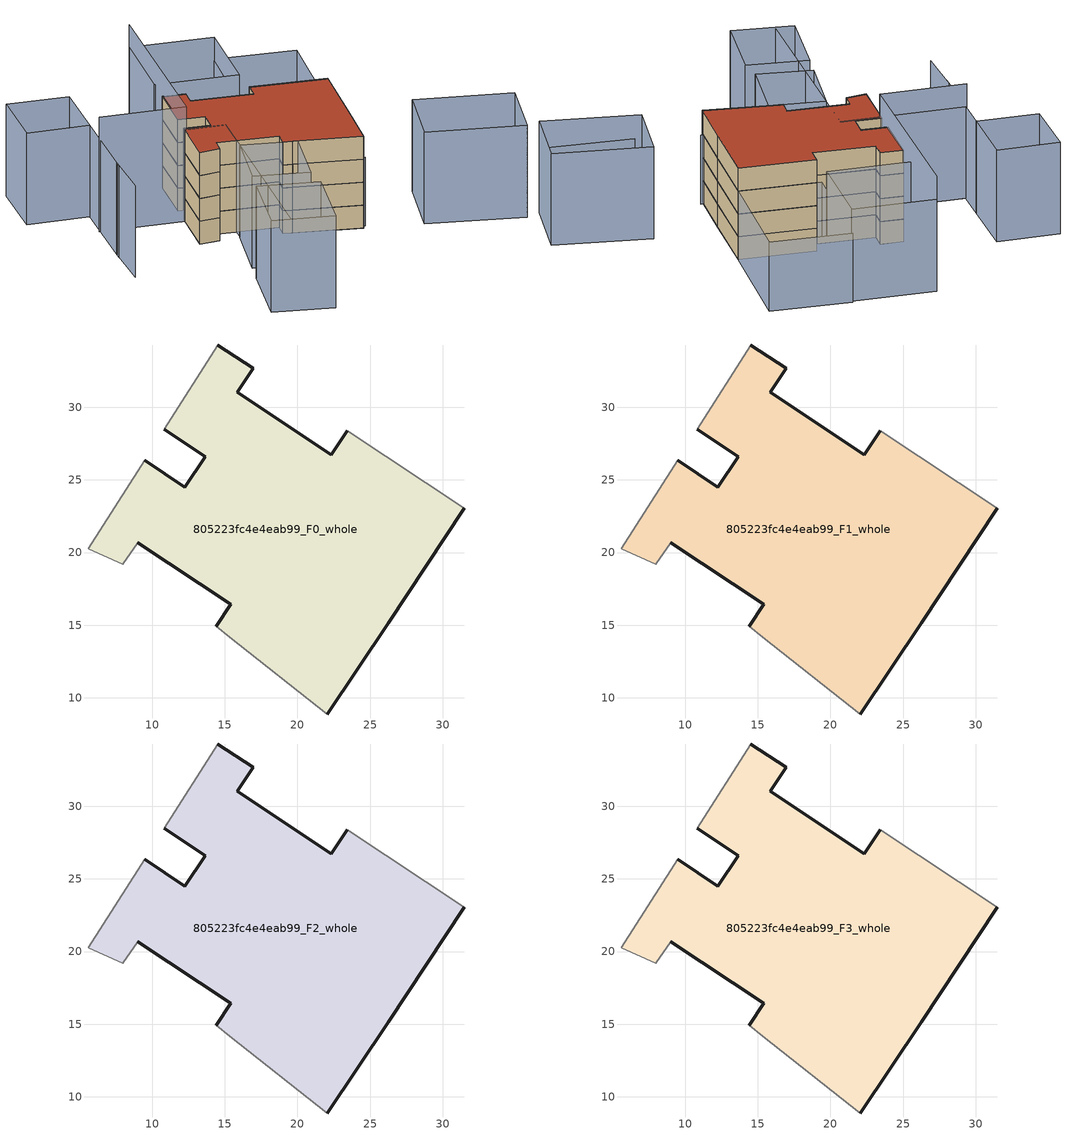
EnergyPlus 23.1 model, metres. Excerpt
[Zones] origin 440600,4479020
805223fc4e4eab99_F0_whole
 floor ground (EU_floor_Construction): 26.23,15.13 31.46,23.04 23.42,28.38 22.34,26.72 15.85,31.03 16.95,32.69 14.51,34.28 10.83,28.47 13.64,26.61 12.24,24.5 9.48,26.34 9.25,25.98 5.62,20.27 7.99,19.2 9.03,20.68 15.42,16.44 14.41,14.93 15.35,14.18 22.07,8.89 z0
 wall outside (EU_wall_Construction): 14.41,14.93 15.42,16.44 9.03,20.68 / 9.48,26.34 12.24,24.5 13.64,26.61 10.83,28.47 / 14.51,34.28 16.95,32.69 15.85,31.03 22.34,26.72 23.42,28.38 / 31.46,23.04 26.23,15.13 22.07,8.89 z0:3
 wall adiabatic (EU_wall_Construction): 9.03,20.68 7.99,19.2 5.62,20.27 9.25,25.98 9.48,26.34 / 10.83,28.47 14.51,34.28 / 23.42,28.38 31.46,23.04 / 22.07,8.89 15.35,14.18 14.41,14.93 z0:3
805223fc4e4eab99_F1_whole
 floor to 805223fc4e4eab99_F0_whole (EU_floor_Construction): 26.23,15.13 31.46,23.04 23.42,28.38 22.34,26.72 15.85,31.03 16.95,32.69 14.51,34.28 10.83,28.47 13.64,26.61 12.24,24.5 9.48,26.34 9.25,25.98 5.62,20.27 7.99,19.2 9.02,20.68 15.42,16.44 14.41,14.93 15.35,14.18 22.06,8.89 z3
 wall outside (EU_wall_Construction): 14.41,14.93 15.42,16.44 9.03,20.68 / 9.48,26.34 12.24,24.5 13.64,26.61 10.83,28.47 / 14.51,34.28 16.95,32.69 15.85,31.03 22.34,26.72 23.42,28.38 / 31.46,23.04 26.23,15.13 22.07,8.89 z3:6
 wall adiabatic (EU_wall_Construction): 9.03,20.68 7.99,19.2 5.62,20.27 9.25,25.98 9.48,26.34 / 10.83,28.47 14.51,34.28 / 23.42,28.38 31.46,23.04 / 22.07,8.89 15.35,14.18 14.41,14.93 z3:6
805223fc4e4eab99_F2_whole
 floor to 805223fc4e4eab99_F1_whole (EU_floor_Construction): 26.23,15.13 31.46,23.04 23.42,28.38 22.34,26.72 15.85,31.03 16.95,32.69 14.51,34.28 10.83,28.47 13.64,26.61 12.24,24.5 9.48,26.34 9.25,25.98 5.62,20.27 7.99,19.2 9.02,20.68 15.42,16.44 14.41,14.93 15.35,14.18 22.06,8.89 z6
 wall outside (EU_wall_Construction): 14.41,14.93 15.42,16.44 9.03,20.68 / 9.48,26.34 12.24,24.5 13.64,26.61 10.83,28.47 / 14.51,34.28 16.95,32.69 15.85,31.03 22.34,26.72 23.42,28.38 / 31.46,23.04 26.23,15.13 22.07,8.89 z6:9
 wall adiabatic (EU_wall_Construction): 9.03,20.68 7.99,19.2 5.62,20.27 9.25,25.98 9.48,26.34 / 10.83,28.47 14.51,34.28 / 23.42,28.38 31.46,23.04 / 22.07,8.89 15.35,14.18 14.41,14.93 z6:9
805223fc4e4eab99_F3_whole
 floor to 805223fc4e4eab99_F2_whole (EU_floor_Construction): 26.23,15.13 31.46,23.04 23.42,28.38 22.34,26.72 15.85,31.03 16.95,32.69 14.51,34.28 10.83,28.47 13.64,26.61 12.24,24.5 9.48,26.34 9.25,25.98 5.62,20.27 7.99,19.2 9.02,20.68 15.42,16.44 14.41,14.93 15.35,14.18 22.06,8.89 z9
 wall outside (EU_wall_Construction): 14.41,14.93 15.42,16.44 9.03,20.68 / 9.48,26.34 12.24,24.5 13.64,26.61 10.83,28.47 / 14.51,34.28 16.95,32.69 15.85,31.03 22.34,26.72 23.42,28.38 / 31.46,23.04 26.23,15.13 22.07,8.89 z9:12
 wall adiabatic (EU_wall_Construction): 9.03,20.68 7.99,19.2 5.62,20.27 9.25,25.98 9.48,26.34 / 10.83,28.47 14.51,34.28 / 23.42,28.38 31.46,23.04 / 22.07,8.89 15.35,14.18 14.41,14.93 z9:12
 roof outside (EU_roof_Construction): 23.42,28.38 31.46,23.04 26.23,15.13 22.07,8.89 15.35,14.18 14.41,14.93 15.42,16.44 9.03,20.68 7.99,19.2 5.62,20.27 9.25,25.98 9.48,26.34 12.24,24.5 13.64,26.61 10.83,28.47 14.51,34.28 16.95,32.69 15.85,31.03 22.34,26.72 z12
shading: 28.65,3.99 38.06,-2.44 / 15.35,14.18 22.63,9.17 / 39.79,35.5 31.45,23.01 / 31.45,23.01 22.92,28.71 / 22.92,28.71 31.26,41.2 / 31.26,41.2 39.79,35.5 z0:9; 0.4,31.49 13.55,23.3 / 13.55,23.3 -1.05,-0.15 / -3.14,25.72 -6.51,19.71 / -3.09,1.05 2.98,8.86 / 2.98,8.86 9.11,4.1 / 9.11,4.1 3.04,-3.71 / 3.04,-3.71 -3.09,1.05 / 33.68,11.55 43.25,3.74 / 43.25,3.74 37.36,-3.47 / 37.36,-3.47 27.79,4.34 / 27.79,4.34 33.68,11.55 / 10.26,6.78 4.76,11.1 / 4.76,11.1 10.31,18.16 / 10.31,18.16 15.81,13.83 / 15.81,13.83 10.26,6.78 / 2.68,35.21 -3.59,24.96 / 16.31,37.13 22.29,46.56 / 22.29,46.56 31.15,40.94 / 31.15,40.94 25.18,31.51 / 25.18,31.51 16.31,37.13 / 7.12,42.48 2.68,35.21 / 2.68,35.21 -4.03,39.31 / -4.03,39.31 0.41,46.57 / 0.41,46.57 7.12,42.48 z0:12; 22.23,46.47 9.44,25.86 / 9.44,25.86 0.27,31.55 z0:15
[Building]
EU S2 Campaign: North Axis=0; Terrain=City; Solar Distribution=FullExterior
[Site:Location]
Madrid: Latitude=40.5; Longitude=-3.5; Time Zone=1; Elevation=609
[SizingPeriod:WeatherFileDays]
AnnualSizingPeriod: Begin Month=1; Begin Day of Month=1; End Month=12; End Day of Month=31; Day of Week for Start Day=Monday; Use Weather File Daylight Saving Period=No; Use Weather File Rain and Snow Indicators=No
[MATERIAL]
EU_InternalMass_Material: Roughness=MediumRough; Thickness=0.1; Conductivity=1; Density=1800; Specific Heat=900; Thermal Absorptance=0.9; Solar Absorptance=0.7; Visible Absorptance=0.7
[MATERIAL:NOMASS] Roughness=MediumRough; Thermal Absorptance=0.9; Solar Absorptance=0.7; Visible Absorptance=0.7
Name | Thermal Resistance
EU_wall_NoMass | 0.419739
EU_roof_NoMass | 0.352165
EU_floor_NoMass | 0.608284
[CONSTRUCTION]
EU_wall_Construction: EU_wall_NoMass
EU_roof_Construction: EU_roof_NoMass
EU_floor_Construction: EU_floor_NoMass
EU_InternalMass_Construction: EU_InternalMass_Material
[ZONE] Type=1; Multiplier=1; Ceiling Height=autocalculate; Floor Area=autocalculate; Part of Total Floor Area=Yes
Name | Volume
805223fc4e4eab99_F0_whole | 879.753
805223fc4e4eab99_F1_whole; 805223fc4e4eab99_F2_whole; 805223fc4e4eab99_F3_whole | 879.754
[INTERNALMASS] Construction=EU_InternalMass_Construction; Surface Area=283.672
Name | Zone or ZoneList
805223fc4e4eab99_F0_whole_EU_InternalMass | 805223fc4e4eab99_F0_whole
805223fc4e4eab99_F1_whole_EU_InternalMass | 805223fc4e4eab99_F1_whole
805223fc4e4eab99_F2_whole_EU_InternalMass | 805223fc4e4eab99_F2_whole
805223fc4e4eab99_F3_whole_EU_InternalMass | 805223fc4e4eab99_F3_whole
[OTHEREQUIPMENT] Fuel Type=Electricity; Design Level Calculation Method=Watts/Area; Power per Zone Floor Area=1; Fraction Latent=0; Fraction Radiant=0; Fraction Lost=0; Carbon Dioxide Generation Rate=0; EndUse Subcategory=EU_Step8_InternalGains
Name | Zone or ZoneList or Space or SpaceList | Schedule
EU_Step8_InternalGain_805223fc4e4eab99_F0_whole_f000 | 805223fc4e4eab99_F0_whole | EU_Step8_GainSchedule_805223fc4e4eab99_F0_whole_f000
EU_Step8_InternalGain_805223fc4e4eab99_F1_whole_f000 | 805223fc4e4eab99_F1_whole | EU_Step8_GainSchedule_805223fc4e4eab99_F1_whole_f000
EU_Step8_InternalGain_805223fc4e4eab99_F2_whole_f000 | 805223fc4e4eab99_F2_whole | EU_Step8_GainSchedule_805223fc4e4eab99_F2_whole_f000
EU_Step8_InternalGain_805223fc4e4eab99_F3_whole_f000 | 805223fc4e4eab99_F3_whole | EU_Step8_GainSchedule_805223fc4e4eab99_F3_whole_f000
[ZONEVENTILATION:DESIGNFLOWRATE] Schedule=EU_AlwaysOn; Design Flow Rate Calculation Method=AirChanges/Hour; Air Changes per Hour=0.703302; Ventilation Type=Natural; Fan Pressure Rise=0; Fan Total Efficiency=1; Constant Term Coefficient=1; Temperature Term Coefficient=0; Velocity Term Coefficient=0; Velocity Squared Term Coefficient=0; Minimum Indoor Temperature=-100; Maximum Indoor Temperature=100; Delta Temperature=-100; Minimum Outdoor Temperature=-100; Maximum Outdoor Temperature=100; Maximum Wind Speed=40
Name | Zone or ZoneList or Space or SpaceList
EU_ConstantAir_805223fc4e4eab99_F0_whole | 805223fc4e4eab99_F0_whole
EU_ConstantAir_805223fc4e4eab99_F1_whole | 805223fc4e4eab99_F1_whole
EU_ConstantAir_805223fc4e4eab99_F2_whole | 805223fc4e4eab99_F2_whole
EU_ConstantAir_805223fc4e4eab99_F3_whole | 805223fc4e4eab99_F3_whole
[HVACTEMPLATE:THERMOSTAT] Constant Heating Setpoint=20; Constant Cooling Setpoint=50
EU_HeatOnly_805223fc4e4eab99_F0_whole; EU_HeatOnly_805223fc4e4eab99_F1_whole; EU_HeatOnly_805223fc4e4eab99_F2_whole; EU_HeatOnly_805223fc4e4eab99_F3_whole
[HVACTEMPLATE:ZONE:IDEALLOADSAIRSYSTEM] System Availability Schedule=EU_AlwaysOn; Maximum Heating Supply Air Temperature=50; Minimum Cooling Supply Air Temperature=13; Maximum Heating Supply Air Humidity Ratio=0.0156; Minimum Cooling Supply Air Humidity Ratio=0.0077; Heating Limit=NoLimit; Cooling Limit=NoLimit; Heating Availability Schedule=EU_AlwaysOn; Cooling Availability Schedule=EU_CoolingOff; Dehumidification Control Type=ConstantSensibleHeatRatio; Cooling Sensible Heat Ratio=0.7; Dehumidification Setpoint=60; Humidification Control Type=None; Humidification Setpoint=30; Outdoor Air Method=None; Outdoor Air Flow Rate per Person=0.00944; Outdoor Air Flow Rate per Zone Floor Area=0; Outdoor Air Flow Rate per Zone=0; Demand Controlled Ventilation Type=None; Outdoor Air Economizer Type=NoEconomizer; Heat Recovery Type=None; Sensible Heat Recovery Effectiveness=0.7; Latent Heat Recovery Effectiveness=0.65
Name | Template Thermostat
805223fc4e4eab99_F0_whole | EU_HeatOnly_805223fc4e4eab99_F0_whole
805223fc4e4eab99_F1_whole | EU_HeatOnly_805223fc4e4eab99_F1_whole
805223fc4e4eab99_F2_whole | EU_HeatOnly_805223fc4e4eab99_F2_whole
805223fc4e4eab99_F3_whole | EU_HeatOnly_805223fc4e4eab99_F3_whole
[SIZING:ZONE] Zone Cooling Design Supply Air Temperature Input Method=SupplyAirTemperature; Zone Cooling Design Supply Air Temperature=13; Zone Heating Design Supply Air Temperature Input Method=SupplyAirTemperature; Zone Heating Design Supply Air Temperature=50; Zone Cooling Design Supply Air Humidity Ratio=0.008; Zone Heating Design Supply Air Humidity Ratio=0.008; Cooling Design Air Flow Method=DesignDay; Cooling Design Air Flow Rate=0; Cooling Minimum Air Flow per Zone Floor Area=0.000762; Cooling Minimum Air Flow=0; Cooling Minimum Air Flow Fraction=0.2; Heating Design Air Flow Method=DesignDay; Heating Design Air Flow Rate=0; Heating Maximum Air Flow per Zone Floor Area=0.002032; Heating Maximum Air Flow=0.141576; Heating Maximum Air Flow Fraction=0.3; Account for Dedicated Outdoor Air System=No; Dedicated Outdoor Air System Control Strategy=NeutralSupplyAir; Dedicated Outdoor Air Low Setpoint Temperature for Design=autosize; Dedicated Outdoor Air High Setpoint Temperature for Design=autosize; Zone Load Sizing Method=Sensible Load Only No Latent Load; Zone Latent Cooling Design Supply Air Humidity Ratio Input Method=HumidityRatioDifference; Zone Cooling Design Supply Air Humidity Ratio Difference=0.005; Zone Latent Heating Design Supply Air Humidity Ratio Input Method=HumidityRatioDifference; Zone Humidification Design Supply Air Humidity Ratio Difference=0.005
805223fc4e4eab99_F0_whole; 805223fc4e4eab99_F1_whole; 805223fc4e4eab99_F2_whole; 805223fc4e4eab99_F3_whole
[SCHEDULE:CONSTANT]
Name | Hourly Value
EU_AlwaysOn | 1
EU_CoolingOff | 0
[SCHEDULE:FILE] Column Number=1; Rows to Skip at Top=0; Number of Hours of Data=8760; Column Separator=Comma; Interpolate to Timestep=No; Minutes per Item=60; Adjust Schedule for Daylight Savings=Yes
Name | File
EU_Step8_GainSchedule_805223fc4e4eab99_F0_whole_f000 | ../../schedules/805223fc4e4eab99/805223fc4e4eab99_F0_whole_f000_gain.csv
EU_Step8_GainSchedule_805223fc4e4eab99_F1_whole_f000 | ../../schedules/805223fc4e4eab99/805223fc4e4eab99_F1_whole_f000_gain.csv
EU_Step8_GainSchedule_805223fc4e4eab99_F2_whole_f000 | ../../schedules/805223fc4e4eab99/805223fc4e4eab99_F2_whole_f000_gain.csv
EU_Step8_GainSchedule_805223fc4e4eab99_F3_whole_f000 | ../../schedules/805223fc4e4eab99/805223fc4e4eab99_F3_whole_f000_gain.csv
